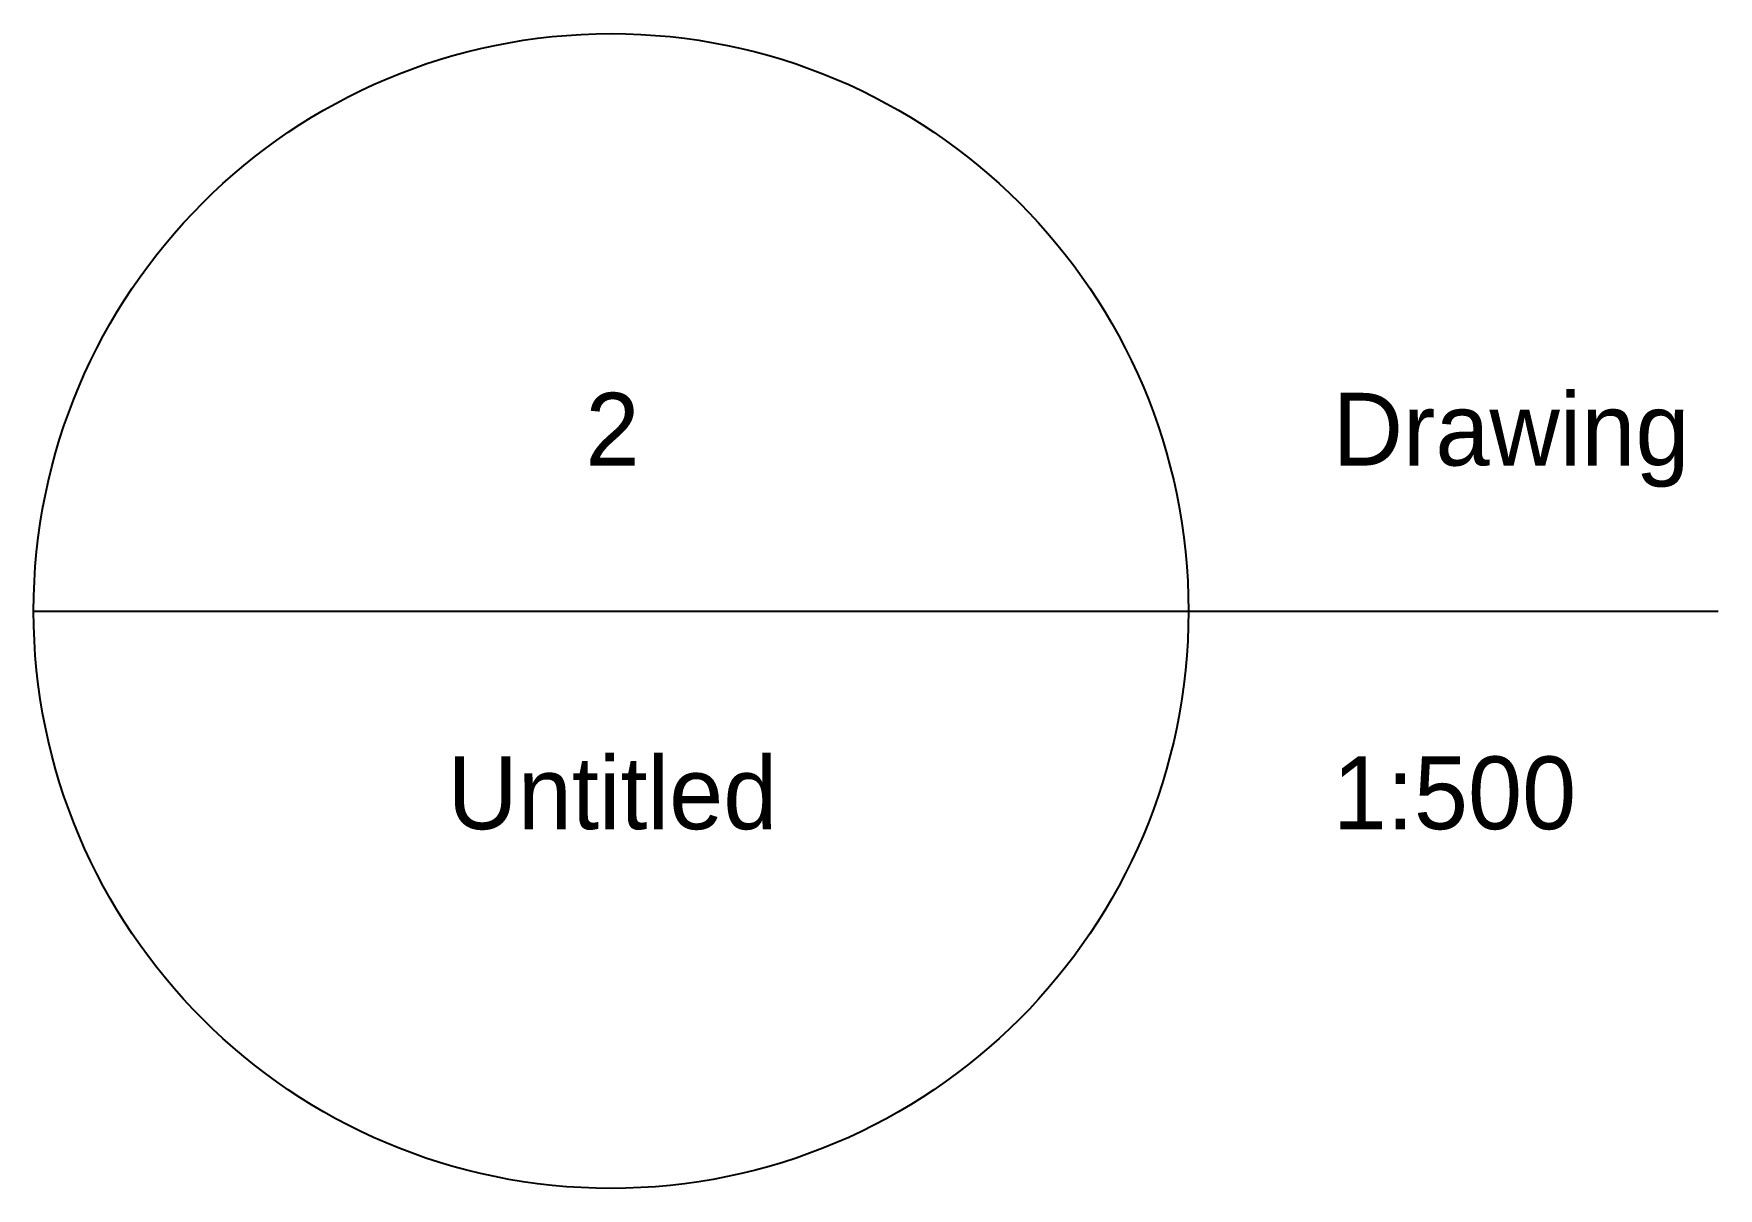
# Model space of a CAD drawing. Extents: x -4 to 0, y -112 to 0.
# Drawn here: x -3.86313 to -3.83997, y -112.19632 to -112.18045 of the extents above.
import ezdxf

# ---------------------------------------------------------------- set-up
doc = ezdxf.new("R2010")
doc.units = 0
doc.layers.add('Default', color=7, linetype='Continuous')

msp = doc.modelspace()

# ---------------------------------------------------------------- linework, layer by layer
at = {"layer": 'Default'}
for p, q in [((-3.863128, -112.188384), (-3.847253, -112.188384)), ((-3.855122, -112.188384), (-3.839969, -112.188384))]:
    msp.add_line(p, q, dxfattribs=at)
msp.add_circle((-3.855191, -112.188384), 0.007938, dxfattribs=at)

# ---------------------------------------------------------------- texts
for s, p in [('2', (-3.855542, -112.186384)), ('Drawing', (-3.845269, -112.186384)), ('Untitled', (-3.857439, -112.191384)), ('1:500', (-3.845269, -112.191384))]:
    msp.add_text(s, height=0.001, dxfattribs=at).set_placement(p)

doc.saveas('drawing.dxf')
